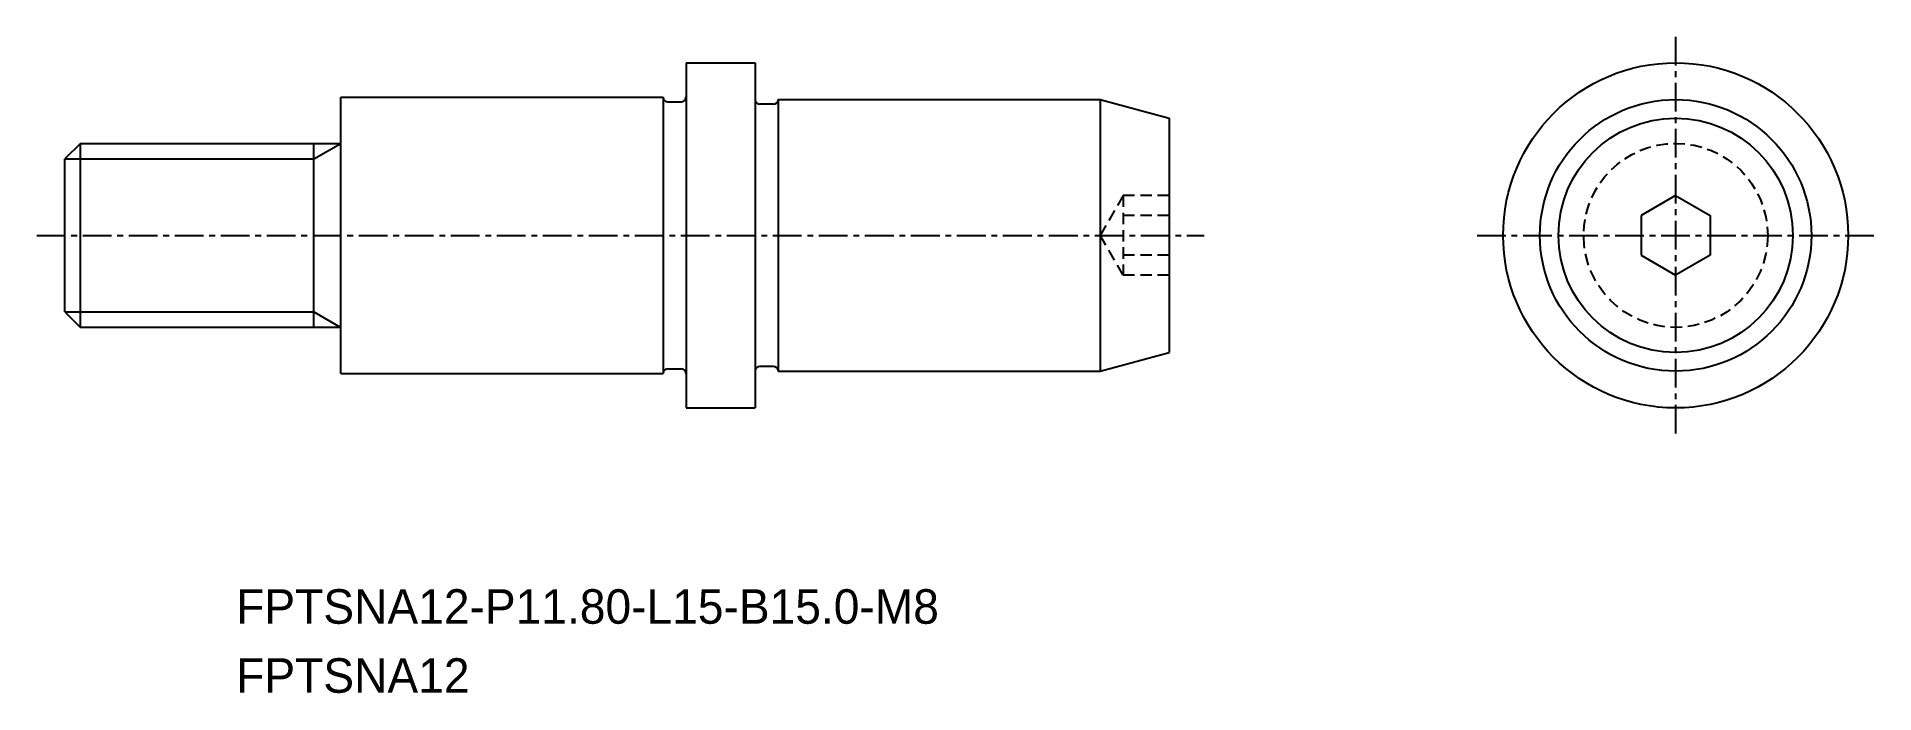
# Model space of a CAD drawing. Extents: x -1739.8 to -1659.9, y -548.6 to -520.1.
import ezdxf

# ---------------------------------------------------------------- set-up
doc = ezdxf.new("R2010")
doc.units = 0
doc.linetypes.add('CENTER', pattern=[2, 1.25, -0.25, 0.25, -0.25])
doc.linetypes.add('DASHED', pattern=[0.75, 0.5, -0.25])
doc.layers.get('0').update_dxf_attribs({"linetype": 'CONTINUOUS'})
doc.layers.add('CENTER', color=1, linetype='CENTER')

msp = doc.modelspace()

# ---------------------------------------------------------------- linework, layer by layer
at = {"color": 7, "linetype": 'CONTINUOUS'}
for p, q in [((-1711.597, -521.198), (-1711.597, -536.198)), ((-1711.597, -521.198), (-1708.597, -521.198)), ((-1726.597, -522.698), (-1712.597, -522.698)), ((-1726.597, -534.698), (-1726.597, -522.698)), ((-1712.597, -522.698), (-1712.597, -534.698)), ((-1712.397, -522.898), (-1711.797, -522.898)), ((-1707.797, -522.998), (-1708.397, -522.998)), ((-1707.597, -522.798), (-1693.597, -522.798)), ((-1707.597, -522.798), (-1707.597, -534.598)), ((-1693.597, -522.798), (-1690.597, -523.601)), ((-1690.597, -523.601), (-1690.597, -533.794)), ((-1737.921, -524.698), (-1738.597, -525.374)), ((-1737.921, -532.698), (-1737.921, -524.698)), ((-1737.921, -524.698), (-1726.597, -524.698)), ((-1727.769, -532.698), (-1727.769, -524.698)), ((-1738.597, -532.021), (-1738.597, -525.374)), ((-1738.597, -532.021), (-1737.921, -532.698)), ((-1726.597, -532.698), (-1737.921, -532.698)), ((-1693.597, -534.598), (-1690.597, -533.794)), ((-1726.597, -534.698), (-1712.597, -534.698)), ((-1712.397, -534.498), (-1711.797, -534.498)), ((-1707.797, -534.398), (-1708.397, -534.398)), ((-1707.597, -534.598), (-1693.597, -534.598)), ((-1711.597, -536.198), (-1708.597, -536.198))]:
    msp.add_line(p, q, dxfattribs=at)
at = {"linetype": 'CONTINUOUS'}
for p, q in [((-1708.597, -521.198), (-1708.597, -536.198)), ((-1693.597, -522.798), (-1693.597, -534.598)), ((-1668.578, -526.965), (-1670.078, -527.832)), ((-1668.578, -526.965), (-1667.078, -527.832)), ((-1670.078, -529.564), (-1668.578, -530.43)), ((-1667.078, -529.564), (-1668.578, -530.43))]:
    msp.add_line(p, q, dxfattribs=at)
at = {"color": 3, "linetype": 'CONTINUOUS'}
for p, q in [((-1727.769, -525.374), (-1726.597, -524.698)), ((-1738.597, -525.374), (-1727.769, -525.374)), ((-1738.597, -532.021), (-1727.769, -532.021)), ((-1727.769, -532.021), (-1726.597, -532.698))]:
    msp.add_line(p, q, dxfattribs=at)
at = {"color": 3, "linetype": 'DASHED'}
for p, q in [((-1692.597, -526.965), (-1693.597, -528.698)), ((-1690.597, -526.965), (-1692.597, -526.965)), ((-1692.597, -526.965), (-1692.597, -530.43)), ((-1690.597, -527.832), (-1692.597, -527.832)), ((-1692.597, -530.43), (-1693.597, -528.698)), ((-1690.597, -529.564), (-1692.597, -529.564)), ((-1690.597, -530.43), (-1692.597, -530.43))]:
    msp.add_line(p, q, dxfattribs=at)
for p, q in [((-1670.078, -527.832), (-1670.078, -529.564)), ((-1667.078, -527.832), (-1667.078, -529.564))]:
    msp.add_line(p, q)
at = {"linetype": 'CONTINUOUS'}
for radius in [7.5, 5.9, 5.096]:
    msp.add_circle((-1668.578, -528.698), radius, dxfattribs=at)
at = {"color": 3, "linetype": 'DASHED'}
msp.add_circle((-1668.578, -528.698), 4, dxfattribs=at)
at = {"color": 7, "linetype": 'CONTINUOUS'}
for centre, start, end in [((-1712.397, -522.698), 180, 270), ((-1711.797, -522.698), 270, 0), ((-1708.397, -522.798), 180, 270), ((-1707.797, -522.798), 270, 0), ((-1712.397, -534.698), 90, 180), ((-1711.797, -534.698), 0, 90), ((-1708.397, -534.598), 90, 180), ((-1707.797, -534.598), 0, 90)]:
    msp.add_arc(centre, 0.2, start, end, dxfattribs=at)
at = {"layer": 'CENTER', "color": 1, "linetype": 'CENTER'}
for p, q in [((-1668.578, -520.065), (-1668.578, -537.33)), ((-1739.82, -528.698), (-1689.078, -528.698)), ((-1677.21, -528.698), (-1659.945, -528.698))]:
    msp.add_line(p, q, dxfattribs=at)

# ---------------------------------------------------------------- texts
for s, p in [('FPTSNA12-P11.80-L15-B15.0-M8', (-1731.152, -545.58)), ('FPTSNA12', (-1731.152, -548.58))]:
    msp.add_text(s, height=1.5).set_placement(p)

doc.saveas('drawing.dxf')
